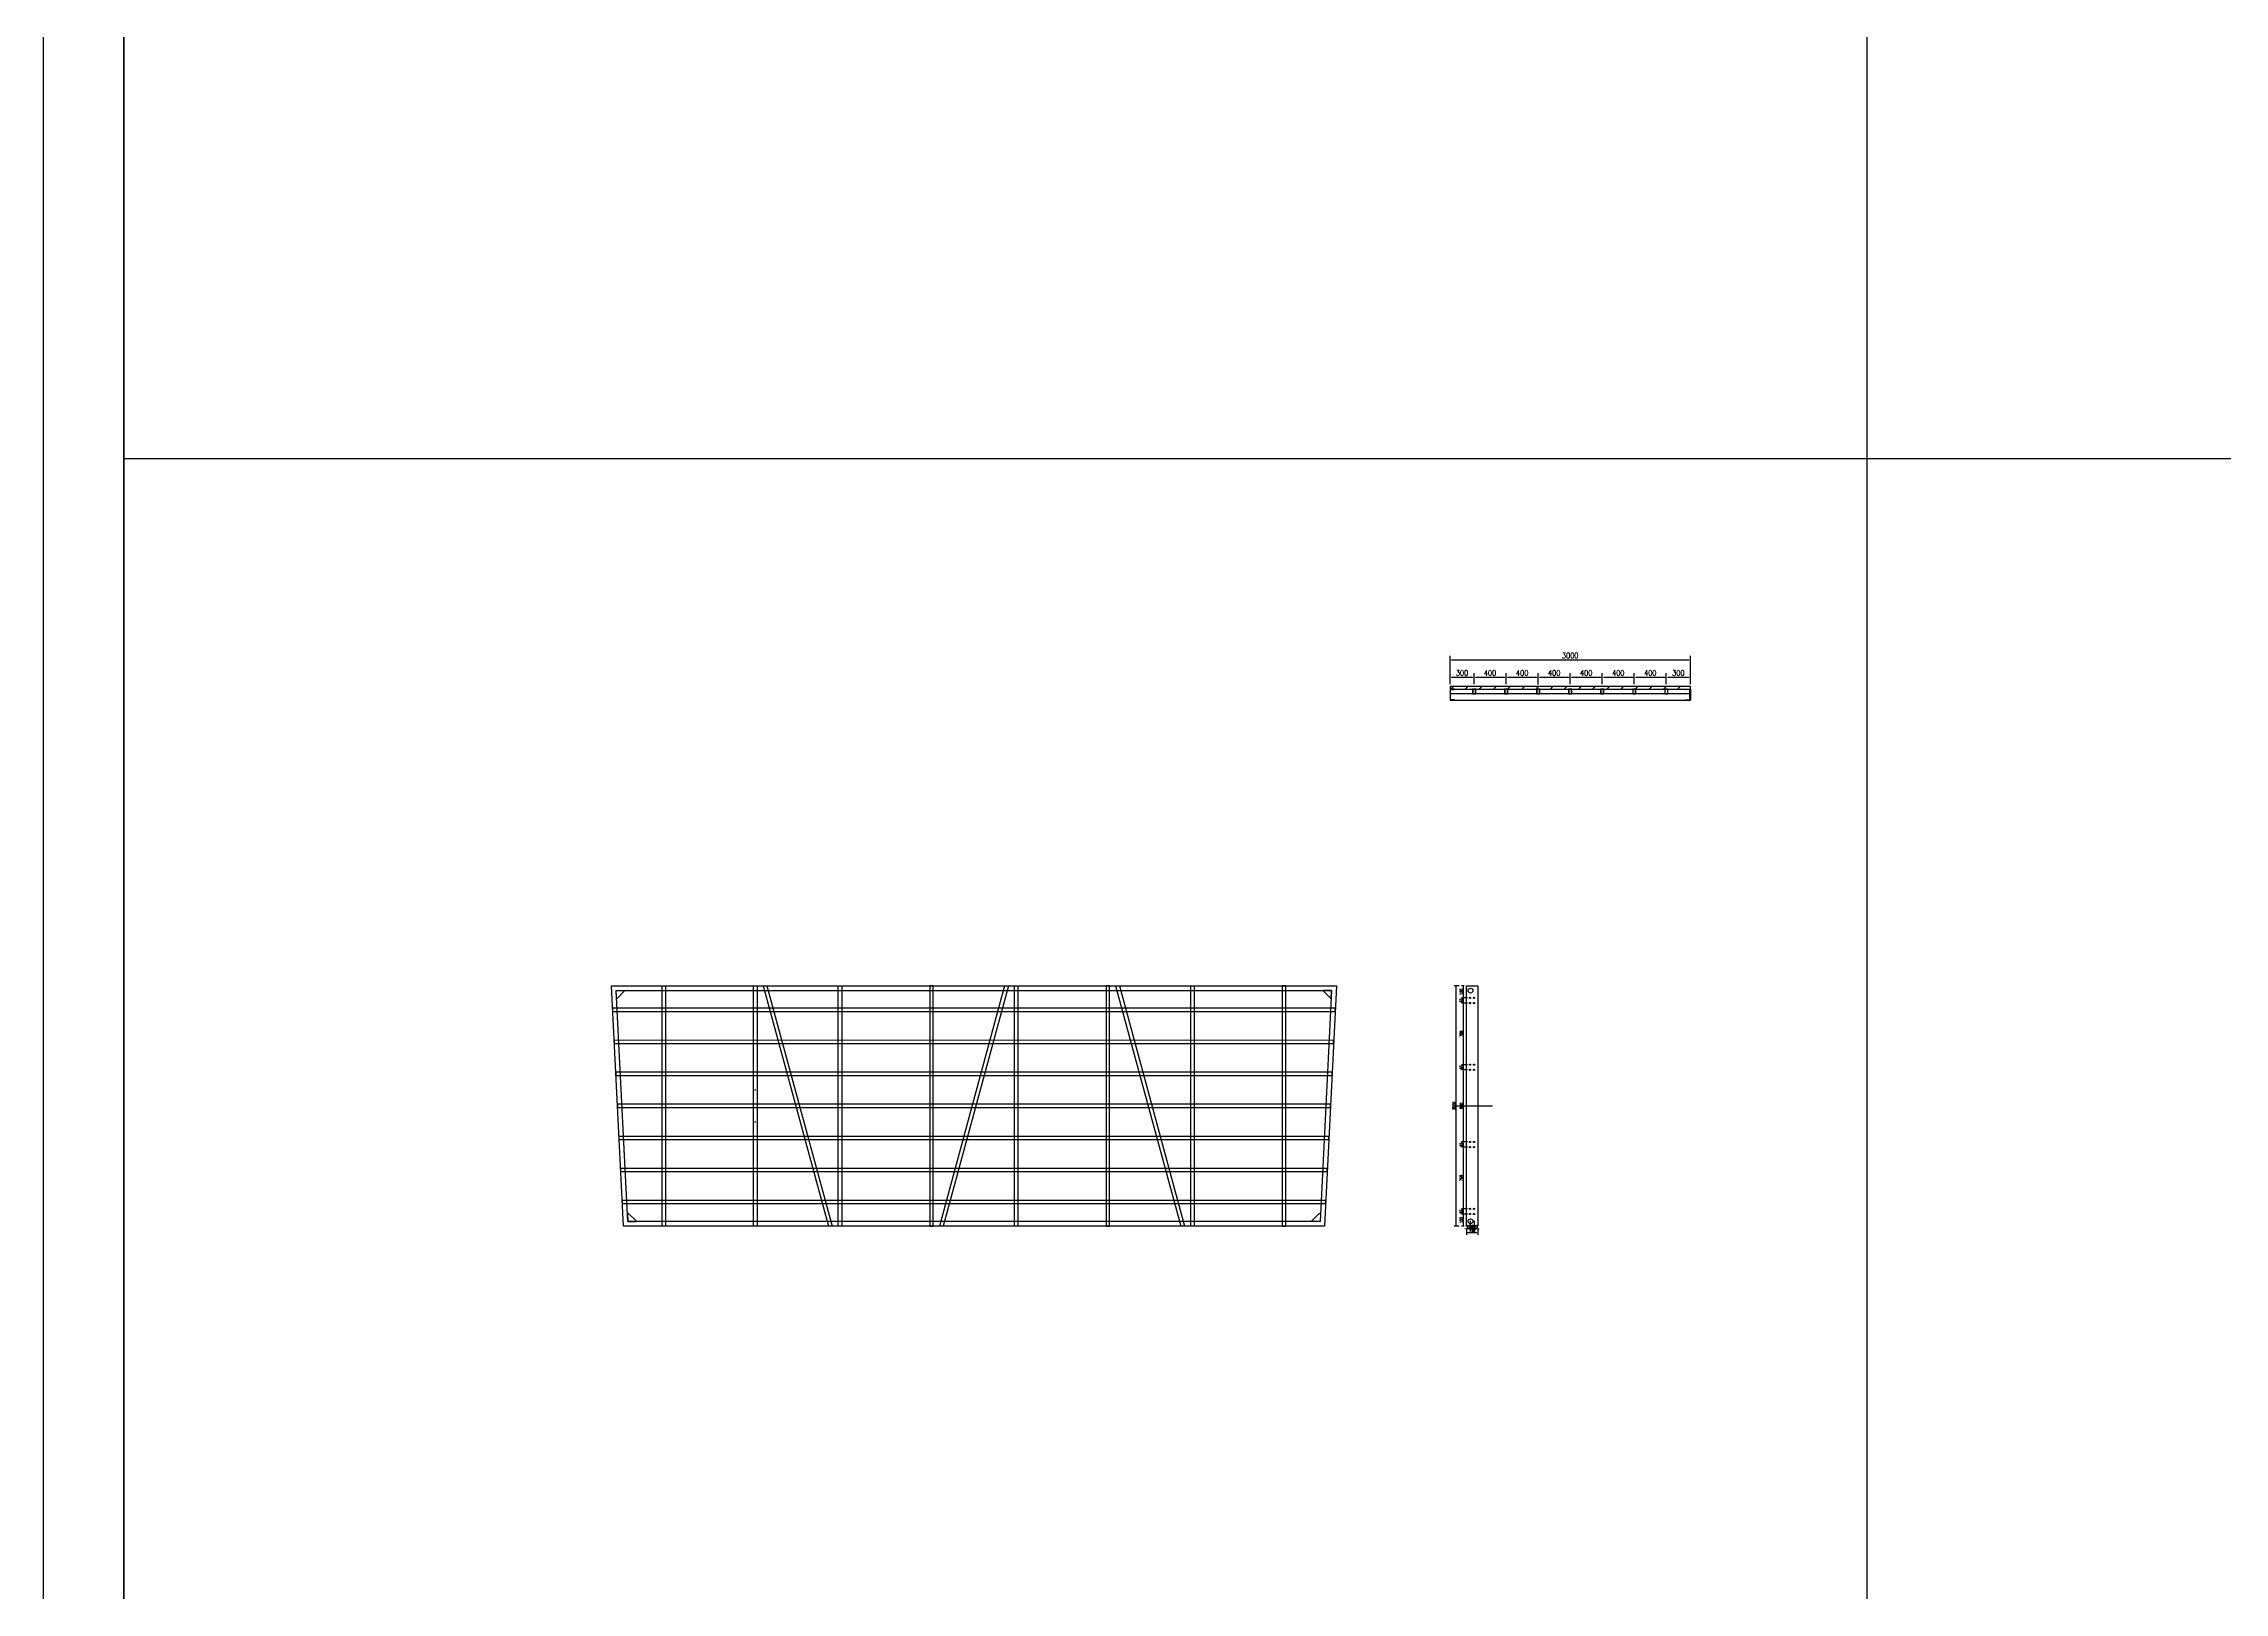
# Model space of a CAD drawing. Extents: x 10241 to 1500931, y -537358 to 142253.
# Drawn here: x 1036592 to 1063817, y 33379 to 52719 of the extents above; entities that cross this region are included whole.
import ezdxf

# ---------------------------------------------------------------- set-up
doc = ezdxf.new("R2010")
doc.units = 0
doc.header["$LTSCALE"] = 1000
doc.header["$MEASUREMENT"] = 0
for name, color, linetype in [('14#槽钢', 3, 'Continuous'), ('PUB_DIM', 3, 'Continuous'), ('W-STEEL_FRAME钢架', 3, 'Continuous'), ('W-STEEL_KEEL钢龙骨', 5, 'Continuous'), ('W-WOOD_FLOOR木地板', 30, 'Continuous'), ('钢架', 90, 'Continuous')]:
    doc.layers.add(name, color=color, linetype=linetype)
doc.styles.add('STANDARD_T3', font='simplex.shx', dxfattribs={"width": 0.7, "bigfont": 'gbcbig.shx'})
doc.dimstyles.new('W&&10', dxfattribs={"dimtxt": 35, "dimasz": 10, "dimexe": 25, "dimexo": 30, "dimgap": 10, "dimtad": 1, "dimdec": 0, "dimzin": 0, "dimdsep": 46, "dimtxsty": 'STANDARD_T3', "dimcen": 0.09, "dimclrd": 1, "dimclre": 1, "dimclrt": 7, "dimazin": 2, "dimtfac": 1, "dimtdec": 0, "dimtix": 1, "dimtmove": 2, "dimatfit": 3, "dimfxl": 100, "dimtolj": 1, "dimtzin": 0, "dimarcsym": 0})
doc.dimstyles.new('W&&20', dxfattribs={"dimtxt": 70, "dimasz": 20, "dimexe": 50, "dimexo": 60, "dimgap": 20, "dimtad": 1, "dimdec": 0, "dimzin": 0, "dimdsep": 46, "dimtxsty": 'STANDARD_T3', "dimcen": 0.09, "dimclrd": 1, "dimclre": 1, "dimclrt": 7, "dimazin": 2, "dimtfac": 1, "dimtdec": 0, "dimtix": 1, "dimtmove": 2, "dimatfit": 3, "dimfxl": 100, "dimtolj": 1, "dimtzin": 0, "dimarcsym": 0})

# ---------------------------------------------------------------- blocks, each defined once
blk = doc.blocks.new('*U51')
at = {"layer": '14#槽钢'}
blk.add_lwpolyline([(0, 29946), (0, -29946)], dxfattribs=at)
blk = doc.blocks.new('*U52')
at = {"layer": '14#槽钢', "color": 0, "linetype": 'ByBlock', "lineweight": -2, "transparency": 16777216}
for p in [(0, 0), (21762, 0)]:
    blk.add_blockref('*U51', p, dxfattribs=at)
blk = doc.blocks.new('*D111')
at = {"layer": 'Defpoints', "color": 0, "transparency": 16777216}
for p in [(1054319, 38104), (1054355, 37954), (1054400, 38104)]:
    blk.add_point(p, dxfattribs=at)
at = {"layer": 'W-STEEL_FRAME钢架', "color": 1, "lineweight": -2, "transparency": 16777216}
for p, q in [((1054370, 38104), (1054294, 38104)), ((1054325, 37954), (1054294, 37954)), ((1054319, 37964), (1054319, 38094))]:
    blk.add_line(p, q, dxfattribs=at)
at = {"layer": 'W-STEEL_FRAME钢架', "color": 1, "transparency": 16777216}
for points in [[(1054317, 38094), (1054320, 38094), (1054319, 38104)], [(1054317, 37964), (1054320, 37964), (1054319, 37954)]]:
    blk.add_solid(points, dxfattribs=at)
at = {"layer": 'W-STEEL_FRAME钢架', "color": 7, "transparency": 16777216, "insert": (1054291, 38029), "char_height": 35, "attachment_point": 5, "rotation": 90, "style": 'STANDARD_T3'}
blk.add_mtext('\\A1;150', dxfattribs=at)
blk = doc.blocks.new('*D112')
at = {"layer": 'Defpoints', "color": 0, "transparency": 16777216}
for p in [(1054319, 38169), (1054400, 38169), (1054400, 38104)]:
    blk.add_point(p, dxfattribs=at)
at = {"layer": 'W-STEEL_FRAME钢架', "color": 1, "lineweight": -2, "transparency": 16777216}
for p, q in [((1054370, 38169), (1054294, 38169)), ((1054319, 38114), (1054319, 38159)), ((1054370, 38104), (1054294, 38104))]:
    blk.add_line(p, q, dxfattribs=at)
at = {"layer": 'W-STEEL_FRAME钢架', "color": 1, "transparency": 16777216}
for points in [[(1054317, 38159), (1054320, 38159), (1054319, 38169)], [(1054317, 38114), (1054320, 38114), (1054319, 38104)]]:
    blk.add_solid(points, dxfattribs=at)
at = {"layer": 'W-STEEL_FRAME钢架', "color": 7, "transparency": 16777216, "insert": (1054291, 38136), "char_height": 35, "attachment_point": 5, "rotation": 90, "style": 'STANDARD_T3'}
blk.add_mtext('\\A1;65', dxfattribs=at)
blk = doc.blocks.new('*D113')
at = {"layer": 'Defpoints', "color": 0, "transparency": 16777216}
for p in [(1054319, 38938), (1054400, 38938), (1054400, 38169)]:
    blk.add_point(p, dxfattribs=at)
at = {"layer": 'W-STEEL_FRAME钢架', "color": 1, "lineweight": -2, "transparency": 16777216}
for p, q in [((1054370, 38938), (1054294, 38938)), ((1054319, 38179), (1054319, 38928)), ((1054370, 38169), (1054294, 38169))]:
    blk.add_line(p, q, dxfattribs=at)
at = {"layer": 'W-STEEL_FRAME钢架', "color": 1, "transparency": 16777216}
for points in [[(1054317, 38928), (1054320, 38928), (1054319, 38938)], [(1054317, 38179), (1054320, 38179), (1054319, 38169)]]:
    blk.add_solid(points, dxfattribs=at)
at = {"layer": 'W-STEEL_FRAME钢架', "color": 7, "transparency": 16777216, "insert": (1054291, 38554), "char_height": 35, "attachment_point": 5, "rotation": 90, "style": 'STANDARD_T3'}
blk.add_mtext('\\A1;769', dxfattribs=at)
blk = doc.blocks.new('*D114')
at = {"layer": 'Defpoints', "color": 0, "transparency": 16777216}
for p in [(1054319, 39004), (1054400, 39004), (1054400, 38938)]:
    blk.add_point(p, dxfattribs=at)
at = {"layer": 'W-STEEL_FRAME钢架', "color": 1, "lineweight": -2, "transparency": 16777216}
for p, q in [((1054370, 39004), (1054294, 39004)), ((1054370, 38938), (1054294, 38938)), ((1054319, 38948), (1054319, 38994))]:
    blk.add_line(p, q, dxfattribs=at)
at = {"layer": 'W-STEEL_FRAME钢架', "color": 1, "transparency": 16777216}
for points in [[(1054317, 38994), (1054320, 38994), (1054319, 39004)], [(1054317, 38948), (1054320, 38948), (1054319, 38938)]]:
    blk.add_solid(points, dxfattribs=at)
at = {"layer": 'W-STEEL_FRAME钢架', "color": 7, "transparency": 16777216, "insert": (1054291, 38971), "char_height": 35, "attachment_point": 5, "rotation": 90, "style": 'STANDARD_T3'}
blk.add_mtext('\\A1;65', dxfattribs=at)
blk = doc.blocks.new('*D115')
at = {"layer": 'Defpoints', "color": 0, "transparency": 16777216}
for p in [(1054319, 39904), (1054400, 39904), (1054400, 39004)]:
    blk.add_point(p, dxfattribs=at)
at = {"layer": 'W-STEEL_FRAME钢架', "color": 1, "lineweight": -2, "transparency": 16777216}
for p, q in [((1054370, 39904), (1054294, 39904)), ((1054319, 39014), (1054319, 39894)), ((1054370, 39004), (1054294, 39004))]:
    blk.add_line(p, q, dxfattribs=at)
at = {"layer": 'W-STEEL_FRAME钢架', "color": 1, "transparency": 16777216}
for points in [[(1054317, 39894), (1054320, 39894), (1054319, 39904)], [(1054317, 39014), (1054320, 39014), (1054319, 39004)]]:
    blk.add_solid(points, dxfattribs=at)
at = {"layer": 'W-STEEL_FRAME钢架', "color": 7, "transparency": 16777216, "insert": (1054291, 39454), "char_height": 35, "attachment_point": 5, "rotation": 90, "style": 'STANDARD_T3'}
blk.add_mtext('\\A1;900', dxfattribs=at)
blk = doc.blocks.new('*D116')
at = {"layer": 'Defpoints', "color": 0, "transparency": 16777216}
for p in [(1054319, 40804), (1054400, 40804), (1054400, 40738)]:
    blk.add_point(p, dxfattribs=at)
at = {"layer": 'W-STEEL_FRAME钢架', "color": 1, "lineweight": -2, "transparency": 16777216}
for p, q in [((1054370, 40804), (1054294, 40804)), ((1054370, 40738), (1054294, 40738)), ((1054319, 40748), (1054319, 40794))]:
    blk.add_line(p, q, dxfattribs=at)
at = {"layer": 'W-STEEL_FRAME钢架', "color": 1, "transparency": 16777216}
for points in [[(1054317, 40794), (1054320, 40794), (1054319, 40804)], [(1054317, 40748), (1054320, 40748), (1054319, 40738)]]:
    blk.add_solid(points, dxfattribs=at)
at = {"layer": 'W-STEEL_FRAME钢架', "color": 7, "transparency": 16777216, "insert": (1054291, 40771), "char_height": 35, "attachment_point": 5, "rotation": 90, "style": 'STANDARD_T3'}
blk.add_mtext('\\A1;65', dxfattribs=at)
blk = doc.blocks.new('*D117')
at = {"layer": 'Defpoints', "color": 0, "transparency": 16777216}
for p in [(1054319, 40954), (1054355, 40954), (1054400, 40804)]:
    blk.add_point(p, dxfattribs=at)
at = {"layer": 'W-STEEL_FRAME钢架', "color": 1, "lineweight": -2, "transparency": 16777216}
for p, q in [((1054325, 40954), (1054294, 40954)), ((1054319, 40814), (1054319, 40944)), ((1054370, 40804), (1054294, 40804))]:
    blk.add_line(p, q, dxfattribs=at)
at = {"layer": 'W-STEEL_FRAME钢架', "color": 1, "transparency": 16777216}
for points in [[(1054317, 40944), (1054320, 40944), (1054319, 40954)], [(1054317, 40814), (1054320, 40814), (1054319, 40804)]]:
    blk.add_solid(points, dxfattribs=at)
at = {"layer": 'W-STEEL_FRAME钢架', "color": 7, "transparency": 16777216, "insert": (1054291, 40879), "char_height": 35, "attachment_point": 5, "rotation": 90, "style": 'STANDARD_T3'}
blk.add_mtext('\\A1;150', dxfattribs=at)
blk = doc.blocks.new('*D118')
at = {"layer": 'Defpoints', "color": 0, "transparency": 16777216}
for p in [(1054355, 37954), (1054355, 37868), (1054495, 37954)]:
    blk.add_point(p, dxfattribs=at)
at = {"layer": 'W-STEEL_FRAME钢架', "color": 1, "lineweight": -2, "transparency": 16777216}
for p, q in [((1054355, 37924), (1054355, 37843)), ((1054485, 37868), (1054365, 37868)), ((1054495, 37924), (1054495, 37843))]:
    blk.add_line(p, q, dxfattribs=at)
at = {"layer": 'W-STEEL_FRAME钢架', "color": 1, "transparency": 16777216}
for points in [[(1054365, 37870), (1054365, 37866), (1054355, 37868)], [(1054485, 37870), (1054485, 37866), (1054495, 37868)]]:
    blk.add_solid(points, dxfattribs=at)
at = {"layer": 'W-STEEL_FRAME钢架', "color": 7, "transparency": 16777216, "insert": (1054425, 37896), "char_height": 35, "attachment_point": 5, "style": 'STANDARD_T3'}
blk.add_mtext('\\A1;140', dxfattribs=at)
blk = doc.blocks.new('*D119')
at = {"layer": 'Defpoints', "color": 0, "transparency": 16777216}
for p in [(1054450, 38104), (1054450, 37921), (1054495, 37954)]:
    blk.add_point(p, dxfattribs=at)
at = {"layer": 'W-STEEL_FRAME钢架', "color": 1, "lineweight": -2, "transparency": 16777216}
for p, q in [((1054440, 37921), (1054430, 37921)), ((1054450, 38021), (1054450, 37896)), ((1054495, 37921), (1054450, 37921)), ((1054495, 37924), (1054495, 37896)), ((1054505, 37921), (1054515, 37921))]:
    blk.add_line(p, q, dxfattribs=at)
at = {"layer": 'W-STEEL_FRAME钢架', "color": 1, "transparency": 16777216}
for points in [[(1054440, 37923), (1054440, 37919), (1054450, 37921)], [(1054505, 37923), (1054505, 37919), (1054495, 37921)]]:
    blk.add_solid(points, dxfattribs=at)
at = {"layer": 'W-STEEL_FRAME钢架', "color": 7, "transparency": 16777216, "insert": (1054473, 37948), "char_height": 35, "attachment_point": 5, "style": 'STANDARD_T3'}
blk.add_mtext('\\A1;45', dxfattribs=at)
blk = doc.blocks.new('*D120')
at = {"layer": 'Defpoints', "color": 0, "transparency": 16777216}
for p in [(1054400, 38104), (1054400, 37921), (1054450, 38104)]:
    blk.add_point(p, dxfattribs=at)
at = {"layer": 'W-STEEL_FRAME钢架', "color": 1, "lineweight": -2, "transparency": 16777216}
for p, q in [((1054390, 37921), (1054380, 37921)), ((1054400, 38021), (1054400, 37896)), ((1054450, 37921), (1054400, 37921)), ((1054450, 38021), (1054450, 37896)), ((1054460, 37921), (1054470, 37921))]:
    blk.add_line(p, q, dxfattribs=at)
at = {"layer": 'W-STEEL_FRAME钢架', "color": 1, "transparency": 16777216}
for points in [[(1054390, 37923), (1054390, 37919), (1054400, 37921)], [(1054460, 37923), (1054460, 37919), (1054450, 37921)]]:
    blk.add_solid(points, dxfattribs=at)
at = {"layer": 'W-STEEL_FRAME钢架', "color": 7, "transparency": 16777216, "insert": (1054425, 37948), "char_height": 35, "attachment_point": 5, "style": 'STANDARD_T3'}
blk.add_mtext('\\A1;50', dxfattribs=at)
blk = doc.blocks.new('*D109')
at = {"layer": 'Defpoints', "color": 0, "transparency": 16777216}
for p in [(1054355, 37954), (1054355, 37921), (1054400, 38104)]:
    blk.add_point(p, dxfattribs=at)
at = {"layer": 'W-STEEL_FRAME钢架', "color": 1, "lineweight": -2, "transparency": 16777216}
for p, q in [((1054345, 37921), (1054335, 37921)), ((1054355, 37924), (1054355, 37896)), ((1054400, 37921), (1054355, 37921)), ((1054400, 38021), (1054400, 37896)), ((1054410, 37921), (1054420, 37921))]:
    blk.add_line(p, q, dxfattribs=at)
at = {"layer": 'W-STEEL_FRAME钢架', "color": 1, "transparency": 16777216}
for points in [[(1054345, 37923), (1054345, 37919), (1054355, 37921)], [(1054410, 37923), (1054410, 37919), (1054400, 37921)]]:
    blk.add_solid(points, dxfattribs=at)
at = {"layer": 'W-STEEL_FRAME钢架', "color": 7, "transparency": 16777216, "insert": (1054378, 37948), "char_height": 35, "attachment_point": 5, "style": 'STANDARD_T3'}
blk.add_mtext('\\A1;45', dxfattribs=at)
blk = doc.blocks.new('*D110')
at = {"layer": 'Defpoints', "color": 0, "transparency": 16777216}
for p in [(1054226, 40954), (1054294, 40954), (1054294, 37954)]:
    blk.add_point(p, dxfattribs=at)
at = {"layer": 'W-STEEL_FRAME钢架', "color": 1, "lineweight": -2, "transparency": 16777216}
for p, q in [((1054264, 40954), (1054201, 40954)), ((1054226, 37964), (1054226, 40944)), ((1054264, 37954), (1054201, 37954))]:
    blk.add_line(p, q, dxfattribs=at)
at = {"layer": 'W-STEEL_FRAME钢架', "color": 1, "transparency": 16777216}
for points in [[(1054224, 40944), (1054227, 40944), (1054226, 40954)], [(1054224, 37964), (1054227, 37964), (1054226, 37954)]]:
    blk.add_solid(points, dxfattribs=at)
at = {"layer": 'W-STEEL_FRAME钢架', "color": 7, "transparency": 16777216, "insert": (1054198, 39454), "char_height": 35, "attachment_point": 5, "rotation": 90, "style": 'STANDARD_T3'}
blk.add_mtext('\\A1;3000', dxfattribs=at)
blk = doc.blocks.new('*D121')
at = {"layer": 'Defpoints', "color": 0, "transparency": 16777216}
for p in [(1054319, 39969), (1054400, 39969), (1054400, 39904)]:
    blk.add_point(p, dxfattribs=at)
at = {"layer": 'W-STEEL_FRAME钢架', "color": 1, "lineweight": -2, "transparency": 16777216}
for p, q in [((1054370, 39969), (1054294, 39969)), ((1054370, 39904), (1054294, 39904)), ((1054319, 39914), (1054319, 39959))]:
    blk.add_line(p, q, dxfattribs=at)
at = {"layer": 'W-STEEL_FRAME钢架', "color": 1, "transparency": 16777216}
for points in [[(1054317, 39959), (1054320, 39959), (1054319, 39969)], [(1054317, 39914), (1054320, 39914), (1054319, 39904)]]:
    blk.add_solid(points, dxfattribs=at)
at = {"layer": 'W-STEEL_FRAME钢架', "color": 7, "transparency": 16777216, "insert": (1054291, 39936), "char_height": 35, "attachment_point": 5, "rotation": 90, "style": 'STANDARD_T3'}
blk.add_mtext('\\A1;65', dxfattribs=at)
blk = doc.blocks.new('*D122')
at = {"layer": 'Defpoints', "color": 0, "transparency": 16777216}
for p in [(1054319, 40738), (1054355, 40738), (1054400, 39969)]:
    blk.add_point(p, dxfattribs=at)
at = {"layer": 'W-STEEL_FRAME钢架', "color": 1, "lineweight": -2, "transparency": 16777216}
for p, q in [((1054325, 40738), (1054294, 40738)), ((1054319, 39979), (1054319, 40728)), ((1054370, 39969), (1054294, 39969))]:
    blk.add_line(p, q, dxfattribs=at)
at = {"layer": 'W-STEEL_FRAME钢架', "color": 1, "transparency": 16777216}
for points in [[(1054317, 40728), (1054320, 40728), (1054319, 40738)], [(1054317, 39979), (1054320, 39979), (1054319, 39969)]]:
    blk.add_solid(points, dxfattribs=at)
at = {"layer": 'W-STEEL_FRAME钢架', "color": 7, "transparency": 16777216, "insert": (1054291, 40354), "char_height": 35, "attachment_point": 5, "rotation": 90, "style": 'STANDARD_T3'}
blk.add_mtext('\\A1;769', dxfattribs=at)
blk = doc.blocks.new('14a槽钢')
at = {"layer": '钢架'}
h = blk.add_hatch(dxfattribs=at)
h.set_pattern_fill('STEEL', color=4, scale=10)
h.set_pattern_definition([(50.389312, (-1352470.2, 1293523.579), (-9.2899201, 11.2253202), []), (50.389312, (-1352470.2, 1293531.516), (-9.2899201, 11.2253202), [])])
edge = h.paths.add_edge_path()
edge.add_ellipse((-1332250, 1115678), major_axis=(-3.26, 5.03), ratio=0.900468, start_angle=55.3931, end_angle=130.6069)
edge.add_line((-1332252, 1115673), (-1332208, 1115673))
edge.add_ellipse((-1332208, 1115667), major_axis=(0, 6), ratio=0.827586, start_angle=270, end_angle=360, ccw=False)
edge.add_line((-1332203, 1115667), (-1332203, 1115551))
edge.add_ellipse((-1332208, 1115551), major_axis=(0, 6), ratio=0.827586, start_angle=180, end_angle=270, ccw=False)
edge.add_line((-1332208, 1115545), (-1332251, 1115545))
edge.add_ellipse((-1332250, 1115540), major_axis=(3.82, 3.82), ratio=1, start_angle=49.2445, end_angle=141.5341)
edge.add_line((-1332256, 1115539), (-1332198, 1115539))
edge.add_line((-1332198, 1115539), (-1332198, 1115679))
edge.add_line((-1332198, 1115679), (-1332256, 1115679))
for p, q in [((-1332256, 1115679, 0), (-1332198, 1115679, 0)), ((-1332208, 1115673, 0), (-1332251, 1115673, 0)), ((-1332246, 1115679, 0), (-1332246, 1115679, 0)), ((-1332203, 1115551, 0), (-1332203, 1115667, 0)), ((-1332198, 1115679, 0), (-1332198, 1115539, 0)), ((-1332198, 1115539, 0), (-1332256, 1115539, 0)), ((-1332251, 1115545, 0), (-1332208, 1115545, 0)), ((-1332246, 1115539, 0), (-1332246, 1115539, 0))]:
    blk.add_line(p, q, dxfattribs=at)
for centre, start_param, end_param in [((-1332251, 1115679, 0), 1.570796, 3.141593), ((-1332208, 1115667, 0), 4.712389, 6.283185), ((-1332208, 1115667, 0), 4.712389, 6.283185), ((-1332251, 1115539, 0), 0, 1.570796), ((-1332208, 1115551, 0), 3.141593, 4.712389)]:
    blk.add_ellipse(centre, major_axis=(0, 6), ratio=0.827586, start_param=start_param, end_param=end_param, dxfattribs=at)
blk = doc.blocks.new('*D296')
at = {"color": 1, "lineweight": -2, "transparency": 16777216}
for p, q in [((1054150, 44749), (1054150, 45073)), ((1054170, 45023), (1057130, 45023)), ((1057150, 44749), (1057150, 45073))]:
    blk.add_line(p, q, dxfattribs=at)
at = {"color": 1, "transparency": 16777216}
for points in [[(1054170, 45026), (1054170, 45020), (1054150, 45023)], [(1057130, 45026), (1057130, 45020), (1057150, 45023)]]:
    blk.add_solid(points, dxfattribs=at)
at = {"layer": 'Defpoints', "color": 0, "transparency": 16777216}
for p in [(1057150, 45023), (1054150, 44689), (1057150, 44689)]:
    blk.add_point(p, dxfattribs=at)
at = {"color": 7, "transparency": 16777216, "insert": (1055650, 45078), "char_height": 70, "attachment_point": 5, "style": 'STANDARD_T3'}
blk.add_mtext('\\A1;3000', dxfattribs=at)
blk = doc.blocks.new('ganglonggu')
at = {"layer": 'W-STEEL_KEEL钢龙骨'}
for points in [[(-1338169, 1115605), (-1338129, 1115605), (-1338129, 1115665), (-1338169, 1115665)], [(-1338166, 1115608), (-1338132, 1115608), (-1338132, 1115662), (-1338166, 1115662)]]:
    blk.add_lwpolyline(points, close=True, dxfattribs=at)
blk = doc.blocks.new('*U294')
blk.add_blockref('ganglonggu', (1338149, -1115635))
blk = doc.blocks.new('*U295')
at = {"layer": 'W-STEEL_KEEL钢龙骨', "color": 0, "linetype": 'ByBlock', "lineweight": -2}
for p in [(0, 0), (400, 0), (800, 0), (1200, 0), (1600, 0), (2000, 0)]:
    blk.add_blockref('*U294', p, dxfattribs=at)
at = {"layer": 'W-STEEL_KEEL钢龙骨', "color": 0, "linetype": 'ByBlock', "lineweight": -2, "transparency": 16777216}
blk.add_blockref('*U294', (2400, 0), dxfattribs=at)
blk = doc.blocks.new('*D297')
at = {"layer": 'Defpoints', "color": 0, "transparency": 16777216}
for p in [(1054150, 44659), (1054450, 44806), (1054450, 44659)]:
    blk.add_point(p, dxfattribs=at)
at = {"layer": 'PUB_DIM', "color": 1, "lineweight": -2, "transparency": 16777216}
for p, q in [((1054150, 44719), (1054150, 44856)), ((1054170, 44806), (1054430, 44806)), ((1054450, 44719), (1054450, 44856))]:
    blk.add_line(p, q, dxfattribs=at)
at = {"layer": 'PUB_DIM', "color": 1, "transparency": 16777216}
for points in [[(1054170, 44809), (1054170, 44802), (1054150, 44806)], [(1054430, 44809), (1054430, 44802), (1054450, 44806)]]:
    blk.add_solid(points, dxfattribs=at)
at = {"layer": 'PUB_DIM', "color": 7, "transparency": 16777216, "insert": (1054300, 44861), "char_height": 70, "attachment_point": 5, "style": 'STANDARD_T3'}
blk.add_mtext('\\A1;300', dxfattribs=at)
blk = doc.blocks.new('*D298')
at = {"layer": 'Defpoints', "color": 0, "transparency": 16777216}
for p in [(1054450, 44659), (1054850, 44806), (1054850, 44659)]:
    blk.add_point(p, dxfattribs=at)
at = {"layer": 'PUB_DIM', "color": 1, "lineweight": -2, "transparency": 16777216}
for p, q in [((1054450, 44719), (1054450, 44856)), ((1054470, 44806), (1054830, 44806)), ((1054850, 44719), (1054850, 44856))]:
    blk.add_line(p, q, dxfattribs=at)
at = {"layer": 'PUB_DIM', "color": 1, "transparency": 16777216}
for points in [[(1054470, 44809), (1054470, 44802), (1054450, 44806)], [(1054830, 44809), (1054830, 44802), (1054850, 44806)]]:
    blk.add_solid(points, dxfattribs=at)
at = {"layer": 'PUB_DIM', "color": 7, "transparency": 16777216, "insert": (1054650, 44861), "char_height": 70, "attachment_point": 5, "style": 'STANDARD_T3'}
blk.add_mtext('\\A1;400', dxfattribs=at)
blk = doc.blocks.new('*D299')
at = {"layer": 'Defpoints', "color": 0, "transparency": 16777216}
for p in [(1054850, 44659), (1055250, 44806), (1055250, 44656)]:
    blk.add_point(p, dxfattribs=at)
at = {"layer": 'PUB_DIM', "color": 1, "lineweight": -2, "transparency": 16777216}
for p, q in [((1054850, 44719), (1054850, 44856)), ((1054870, 44806), (1055230, 44806)), ((1055250, 44716), (1055250, 44856))]:
    blk.add_line(p, q, dxfattribs=at)
at = {"layer": 'PUB_DIM', "color": 1, "transparency": 16777216}
for points in [[(1054870, 44809), (1054870, 44802), (1054850, 44806)], [(1055230, 44809), (1055230, 44802), (1055250, 44806)]]:
    blk.add_solid(points, dxfattribs=at)
at = {"layer": 'PUB_DIM', "color": 7, "transparency": 16777216, "insert": (1055050, 44861), "char_height": 70, "attachment_point": 5, "style": 'STANDARD_T3'}
blk.add_mtext('\\A1;400', dxfattribs=at)
blk = doc.blocks.new('*D300')
at = {"layer": 'Defpoints', "color": 0, "transparency": 16777216}
for p in [(1055250, 44656), (1055650, 44806), (1055650, 44659)]:
    blk.add_point(p, dxfattribs=at)
at = {"layer": 'PUB_DIM', "color": 1, "lineweight": -2, "transparency": 16777216}
for p, q in [((1055250, 44716), (1055250, 44856)), ((1055270, 44806), (1055630, 44806)), ((1055650, 44719), (1055650, 44856))]:
    blk.add_line(p, q, dxfattribs=at)
at = {"layer": 'PUB_DIM', "color": 1, "transparency": 16777216}
for points in [[(1055270, 44809), (1055270, 44802), (1055250, 44806)], [(1055630, 44809), (1055630, 44802), (1055650, 44806)]]:
    blk.add_solid(points, dxfattribs=at)
at = {"layer": 'PUB_DIM', "color": 7, "transparency": 16777216, "insert": (1055450, 44861), "char_height": 70, "attachment_point": 5, "style": 'STANDARD_T3'}
blk.add_mtext('\\A1;400', dxfattribs=at)
blk = doc.blocks.new('*D301')
at = {"layer": 'Defpoints', "color": 0, "transparency": 16777216}
for p in [(1055650, 44659), (1056050, 44806), (1056050, 44659)]:
    blk.add_point(p, dxfattribs=at)
at = {"layer": 'PUB_DIM', "color": 1, "lineweight": -2, "transparency": 16777216}
for p, q in [((1055650, 44719), (1055650, 44856)), ((1055670, 44806), (1056030, 44806)), ((1056050, 44719), (1056050, 44856))]:
    blk.add_line(p, q, dxfattribs=at)
at = {"layer": 'PUB_DIM', "color": 1, "transparency": 16777216}
for points in [[(1055670, 44809), (1055670, 44802), (1055650, 44806)], [(1056030, 44809), (1056030, 44802), (1056050, 44806)]]:
    blk.add_solid(points, dxfattribs=at)
at = {"layer": 'PUB_DIM', "color": 7, "transparency": 16777216, "insert": (1055850, 44861), "char_height": 70, "attachment_point": 5, "style": 'STANDARD_T3'}
blk.add_mtext('\\A1;400', dxfattribs=at)
blk = doc.blocks.new('*D302')
at = {"layer": 'Defpoints', "color": 0, "transparency": 16777216}
for p in [(1056050, 44659), (1056450, 44806), (1056450, 44659)]:
    blk.add_point(p, dxfattribs=at)
at = {"layer": 'PUB_DIM', "color": 1, "lineweight": -2, "transparency": 16777216}
for p, q in [((1056050, 44719), (1056050, 44856)), ((1056070, 44806), (1056430, 44806)), ((1056450, 44719), (1056450, 44856))]:
    blk.add_line(p, q, dxfattribs=at)
at = {"layer": 'PUB_DIM', "color": 1, "transparency": 16777216}
for points in [[(1056070, 44809), (1056070, 44802), (1056050, 44806)], [(1056430, 44809), (1056430, 44802), (1056450, 44806)]]:
    blk.add_solid(points, dxfattribs=at)
at = {"layer": 'PUB_DIM', "color": 7, "transparency": 16777216, "insert": (1056250, 44861), "char_height": 70, "attachment_point": 5, "style": 'STANDARD_T3'}
blk.add_mtext('\\A1;400', dxfattribs=at)
blk = doc.blocks.new('*D303')
at = {"layer": 'Defpoints', "color": 0, "transparency": 16777216}
for p in [(1056450, 44659), (1056850, 44806), (1056850, 44659)]:
    blk.add_point(p, dxfattribs=at)
at = {"layer": 'PUB_DIM', "color": 1, "lineweight": -2, "transparency": 16777216}
for p, q in [((1056450, 44719), (1056450, 44856)), ((1056470, 44806), (1056830, 44806)), ((1056850, 44719), (1056850, 44856))]:
    blk.add_line(p, q, dxfattribs=at)
at = {"layer": 'PUB_DIM', "color": 1, "transparency": 16777216}
for points in [[(1056470, 44809), (1056470, 44802), (1056450, 44806)], [(1056830, 44809), (1056830, 44802), (1056850, 44806)]]:
    blk.add_solid(points, dxfattribs=at)
at = {"layer": 'PUB_DIM', "color": 7, "transparency": 16777216, "insert": (1056650, 44861), "char_height": 70, "attachment_point": 5, "style": 'STANDARD_T3'}
blk.add_mtext('\\A1;400', dxfattribs=at)
blk = doc.blocks.new('*D304')
at = {"layer": 'Defpoints', "color": 0, "transparency": 16777216}
for p in [(1056850, 44659), (1057150, 44806), (1057150, 44659)]:
    blk.add_point(p, dxfattribs=at)
at = {"layer": 'PUB_DIM', "color": 1, "lineweight": -2, "transparency": 16777216}
for p, q in [((1056850, 44719), (1056850, 44856)), ((1056870, 44806), (1057130, 44806)), ((1057150, 44719), (1057150, 44856))]:
    blk.add_line(p, q, dxfattribs=at)
at = {"layer": 'PUB_DIM', "color": 1, "transparency": 16777216}
for points in [[(1056870, 44809), (1056870, 44802), (1056850, 44806)], [(1057130, 44809), (1057130, 44802), (1057150, 44806)]]:
    blk.add_solid(points, dxfattribs=at)
at = {"layer": 'PUB_DIM', "color": 7, "transparency": 16777216, "insert": (1057000, 44861), "char_height": 70, "attachment_point": 5, "style": 'STANDARD_T3'}
blk.add_mtext('\\A1;300', dxfattribs=at)

msp = doc.modelspace()

# ---------------------------------------------------------------- hatches: boundary and pattern name
at = {"layer": 'W-WOOD_FLOOR木地板'}
h = msp.add_hatch(dxfattribs=at)
h.set_pattern_fill('木板', color=256, scale=100)
h.set_pattern_definition([(0, (2600506.46, -1090171.59), (0, 125), []), (45, (2600506.46, -1090171.59), (-88.388348, 88.388348), [])])
h.paths.add_polyline_path([(1057150, 44689.3), (1054150, 44689.3), (1054150, 44659.3), (1057150, 44659.3)])

# ---------------------------------------------------------------- linework, layer by layer
at = {"layer": '14#槽钢'}
for points in [[(1036592.4, 63511.5), (1125639, 63511.5), (1125639, 1620.5), (1036592.4, 1620.5)], [(1037592.4, 62511.5), (1124639, 62511.5), (1124639, 2620.5), (1037592.4, 2620.5)], [(1052731.9, 40954), (1052582.1, 37953.7), (1043829.8, 37953.7), (1043680, 40954)], [(1052670.9, 40896), (1052526.9, 38011.7), (1043884.9, 38011.7), (1043740.9, 40896)]]:
    msp.add_lwpolyline(points, close=True, dxfattribs=at)
for points in [[(1037592.4, 47538.8), (1124639, 47538.8)], [(1047698.9, 40954), (1048712.9, 40954)]]:
    msp.add_lwpolyline(points, dxfattribs=at)
at = {"layer": 'PUB_DIM'}
for p, q in [((1045468.9, 39654), (1045482.9, 39654)), ((1045475.9, 39661), (1045475.9, 39647)), ((1045468.9, 39254), (1045482.9, 39254)), ((1045475.9, 39261), (1045475.9, 39247))]:
    msp.add_line(p, q, dxfattribs=at)
at = {"layer": 'W-STEEL_FRAME钢架'}
for p, q in [((1045575.7, 40954), (1046389.7, 37954)), ((1045622.2, 40954), (1046436.2, 37954)), ((1048589.7, 40954), (1047775.7, 37954)), ((1048636.2, 40954), (1047822.2, 37954)), ((1049975.7, 40954), (1050789.7, 37954)), ((1050022.2, 40954), (1050836.2, 37954)), ((1054225.8, 39453.7), (1054678.3, 39453.7))]:
    msp.add_line(p, q, dxfattribs=at)
for points in [[(1054150, 44519.3), (1057150, 44519.3), (1057150, 44599.3), (1054150, 44599.3)], [(1044312.9, 40954), (1044355.9, 40954), (1044355.9, 37954), (1044312.9, 37954)], [(1045455.9, 40954), (1045498.9, 40954), (1045498.9, 37954), (1045455.9, 37954)], [(1046512.9, 40954), (1046555.9, 40954), (1046555.9, 37954), (1046512.9, 37954)], [(1047698.9, 40954), (1047655.9, 40954), (1047655.9, 37954), (1047698.9, 37954)], [(1048712.9, 40954), (1048755.9, 40954), (1048755.9, 37954), (1048712.9, 37954)], [(1049898.9, 40954), (1049855.9, 40954), (1049855.9, 37954), (1049898.9, 37954)], [(1050912.9, 40954), (1050955.9, 40954), (1050955.9, 37954), (1050912.9, 37954)], [(1052098.9, 40954), (1052055.9, 40954), (1052055.9, 37954), (1052098.9, 37954)], [(1054355, 37953.7), (1054355, 40953.7), (1054495, 40953.7), (1054495, 37953.7)]]:
    msp.add_lwpolyline(points, close=True, dxfattribs=at)
at = {"layer": 'W-STEEL_FRAME钢架', "color": 1}
for points in [[(1043750.9, 40796), (1043745.9, 40796), (1043740.9, 40896), (1043840.9, 40896), (1043840.9, 40886)], [(1052661.7, 40795.9), (1052665.9, 40796), (1052670.9, 40896), (1052571.7, 40895.9), (1052571.7, 40885.9)], [(1043894.9, 38111.7), (1043879.9, 38111.7), (1043884.9, 38011.7), (1043984.9, 38011.7), (1043984.9, 38021.7)], [(1052516.9, 38111.7), (1052531.9, 38111.8), (1052526.9, 38011.7), (1052426.9, 38011.7), (1052426.9, 38021.7)]]:
    msp.add_lwpolyline(points, close=True, dxfattribs=at)
at = {"layer": 'W-STEEL_FRAME钢架'}
for centre in [(1054405, 40893.7), (1054405, 38013.7)]:
    msp.add_circle(centre, 30, dxfattribs=at)
at = {"layer": 'W-STEEL_FRAME钢架', "color": 1}
for centre in [(1054400, 40803.7), (1054400, 40738.3), (1054450, 40803.7), (1054450, 40738.3), (1054400, 39969), (1054400, 39903.7), (1054450, 39969), (1054450, 39903.7), (1054400, 39003.7), (1054400, 38938.3), (1054450, 39003.7), (1054450, 38938.3), (1054400, 38169), (1054450, 38169), (1054400, 38103.7), (1054450, 38103.7)]:
    msp.add_circle(centre, 7.5, dxfattribs=at)
at = {"layer": 'W-STEEL_KEEL钢龙骨'}
for points in [[(1043694.9, 40634), (1052716.9, 40633.7), (1052716.9, 40673.7), (1043694.9, 40674)], [(1043715, 40232.7), (1052696.9, 40233.5), (1052696.9, 40273.5), (1043715, 40272.7)], [(1043734.9, 39833.9), (1052677, 39834), (1052677, 39874), (1043734.9, 39873.9)], [(1043754.9, 39433.8), (1052657, 39433.8), (1052657, 39473.8), (1043754.9, 39473.8)], [(1043774.8, 39034.1), (1052637.1, 39034.2), (1052637.1, 39074.2), (1043774.8, 39074.1)], [(1043794.8, 38634.1), (1052617.1, 38633.9), (1052617.1, 38673.9), (1043794.8, 38674.1)], [(1043814.8, 38234), (1052597.1, 38233.6), (1052597.1, 38273.6), (1043814.8, 38274)]]:
    msp.add_lwpolyline(points, close=True, dxfattribs=at)
at = {"layer": 'W-WOOD_FLOOR木地板'}
msp.add_lwpolyline([(1054150, 44659.3), (1057150, 44659.3), (1057150, 44689.3), (1054150, 44689.3)], close=True, dxfattribs=at)

# ---------------------------------------------------------------- block references
at = {"layer": '14#槽钢'}
msp.add_blockref('*U52', (1037592.4, 32566), dxfattribs=at)
at = {"layer": 'W-STEEL_FRAME钢架', "xscale": -1}
msp.add_blockref('14a槽钢', (-278047.8, -1071019.7, 0), dxfattribs=at)
at = {"layer": 'W-STEEL_FRAME钢架'}
msp.add_blockref('14a槽钢', (2389347.8, -1071019.7, 0), dxfattribs=at)
at = {"layer": 'W-STEEL_KEEL钢龙骨'}
msp.add_blockref('*U295', (1054450, 44629.3), dxfattribs=at)

# ---------------------------------------------------------------- dimensions: what is measured, and where the dimension line sits
dim = msp.add_linear_dim(base=(1057149.8, 45022.9), p1=(1054150, 44689.3), p2=(1057149.8, 44689.3), dimstyle='W&&20')
dim.commit()
dim.dimension.update_dxf_attribs({"geometry": '*D296', "text_midpoint": (1055649.9, 45077.9)})
at = {"layer": 'PUB_DIM'}
for base, p1, p2, picture, middle in [((1054450, 44805.5), (1054150, 44659.3), (1054450, 44659.3), '*D297', (1054300, 44860.5)), ((1054850, 44805.5), (1054450, 44659.3), (1054850, 44659.3), '*D298', (1054650, 44860.5)), ((1055250, 44805.5), (1054850, 44659.3), (1055250, 44656.3), '*D299', (1055050, 44860.5)), ((1055650, 44805.5), (1055250, 44656.3), (1055650, 44659.3), '*D300', (1055450, 44860.5)), ((1056050, 44805.5), (1055650, 44659.3), (1056050, 44659.3), '*D301', (1055850, 44860.5)), ((1056450, 44805.5), (1056050, 44659.3), (1056450, 44659.3), '*D302', (1056250, 44860.5)), ((1056850, 44805.5), (1056450, 44659.3), (1056850, 44659.3), '*D303', (1056650, 44860.5)), ((1057150, 44805.5), (1056850, 44659.3), (1057150, 44659.3), '*D304', (1057000, 44860.5))]:
    dim = msp.add_linear_dim(base=base, p1=p1, p2=p2, dimstyle='W&&20', dxfattribs=at)
    dim.commit()
    dim.dimension.update_dxf_attribs({"geometry": picture, "text_midpoint": middle})
at = {"layer": 'W-STEEL_FRAME钢架'}
for base, p1, p2, angle, picture, middle in [((1054225.8, 40953.7), (1054293.6, 37953.7), (1054293.6, 40953.7), 90, '*D110', (1054198.3, 39453.7)), ((1054318.6, 40953.7), (1054400, 40803.7), (1054355, 40953.7), 90, '*D117', (1054291.1, 40878.7)), ((1054318.6, 40803.7), (1054400, 40738.3), (1054400, 40803.7), 90, '*D116', (1054291.1, 40771)), ((1054318.6, 40738.3), (1054400, 39969), (1054355, 40738.3), 90, '*D122', (1054291.1, 40353.7)), ((1054318.6, 39969), (1054400, 39903.7), (1054400, 39969), 90, '*D121', (1054291.1, 39936.3)), ((1054318.6, 39903.7), (1054400, 39003.7), (1054400, 39903.7), 90, '*D115', (1054291.1, 39453.7)), ((1054318.6, 39003.7), (1054400, 38938.3), (1054400, 39003.7), 90, '*D114', (1054291.1, 38971)), ((1054318.6, 38938.3), (1054400, 38169), (1054400, 38938.3), 90, '*D113', (1054291.1, 38553.7)), ((1054318.6, 38169), (1054400, 38103.7), (1054400, 38169), 90, '*D112', (1054291.1, 38136.3)), ((1054318.6, 38103.7), (1054355, 37953.7), (1054400, 38103.7), 90, '*D111', (1054291.1, 38028.7)), ((1054355, 37868.1), (1054495, 37953.7), (1054355, 37953.7), 180, '*D118', (1054425, 37895.6))]:
    dim = msp.add_linear_dim(base=base, p1=p1, p2=p2, angle=angle, dimstyle='W&&10', dxfattribs=at)
    dim.commit()
    dim.dimension.update_dxf_attribs({"geometry": picture, "text_midpoint": middle})
for base, p1, p2, picture, middle in [((1054355, 37920.9), (1054400, 38103.7), (1054355, 37953.7), '*D109', (1054377.5, 37948.4)), ((1054400, 37920.9), (1054450, 38103.7), (1054400, 38103.7), '*D120', (1054425, 37948.4)), ((1054450, 37920.9), (1054495, 37953.7), (1054450, 38103.7), '*D119', (1054472.5, 37948.4))]:
    dim = msp.add_linear_dim(base=base, p1=p1, p2=p2, angle=180, dimstyle='W&&10', override={"dimfxlon": 1}, dxfattribs=at)
    dim.commit()
    dim.dimension.update_dxf_attribs({"geometry": picture, "text_midpoint": middle})

doc.saveas('drawing.dxf')
